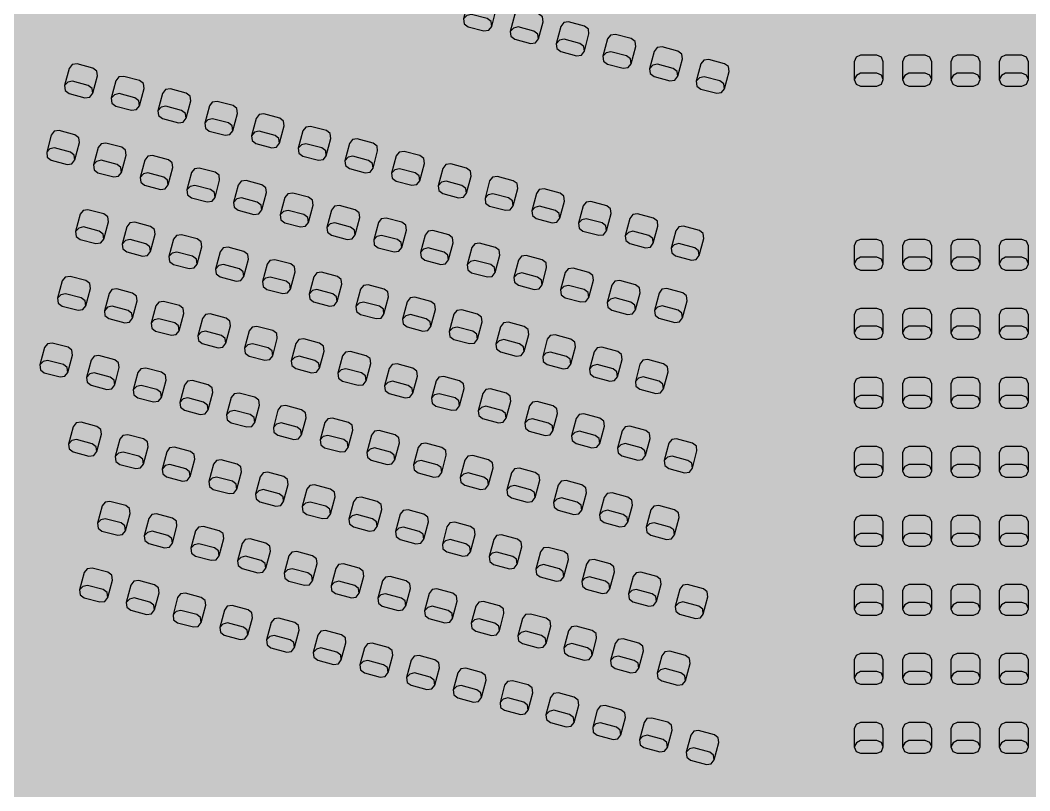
# Model space of a CAD drawing. Header units: feet. Extents: x 280 to 544, y 563 to 815.
# Drawn here: x 329.3 to 381.9, y 615.5 to 655.7 of the extents above; entities that cross this region are included whole.
import ezdxf

# ---------------------------------------------------------------- set-up
doc = ezdxf.new("R2010")
doc.units = ezdxf.units.FT
doc.header["$MEASUREMENT"] = 0
doc.layers.add('Background', color=7, linetype='Continuous')
doc.layers.add('Layer 1', color=7, linetype='Continuous')

msp = doc.modelspace()

# ---------------------------------------------------------------- hatches: boundary and pattern name
at = {"layer": 'Background', "lineweight": 0, "true_color": 0xe6e6e6, "transparency": 33554687}
h = msp.add_hatch(color=254, dxfattribs=at)
h.dxf.hatch_style = 1
h.paths.add_polyline_path([(491.791, 760.881), (310.541, 760.881), (310.541, 592.714), (491.791, 592.714)])

# ---------------------------------------------------------------- linework, layer by layer
at = {"layer": 'Layer 1', "color": 18, "lineweight": 25, "true_color": 0x000000}
for points in [[(353.858, 655.37), (354.099, 656.272), (354.066, 656.525), (353.864, 656.68), (353.038, 656.901), (352.786, 656.868), (352.63, 656.665), (352.389, 655.764), (352.422, 655.511), (352.624, 655.356), (353.449, 655.135), (353.702, 655.168), (353.858, 655.37), (353.824, 655.623), (353.622, 655.779), (352.797, 656), (352.558, 655.942), (352.389, 655.764)], [(356.293, 654.718), (356.534, 655.619), (356.501, 655.872), (356.298, 656.028), (355.473, 656.249), (355.22, 656.215), (355.065, 656.013), (354.824, 655.111), (354.857, 654.859), (355.059, 654.703), (355.884, 654.482), (356.137, 654.515), (356.293, 654.718), (356.259, 654.971), (356.057, 655.126), (355.232, 655.347), (354.993, 655.289), (354.824, 655.111)], [(358.687, 654.076), (358.929, 654.978), (358.896, 655.231), (358.693, 655.386), (357.868, 655.607), (357.615, 655.574), (357.46, 655.371), (357.218, 654.47), (357.252, 654.217), (357.454, 654.062), (358.279, 653.84), (358.532, 653.874), (358.687, 654.076), (358.654, 654.329), (358.452, 654.484), (357.627, 654.706), (357.388, 654.648), (357.218, 654.47)], [(361.122, 653.424), (361.364, 654.325), (361.331, 654.578), (361.128, 654.734), (360.303, 654.955), (360.05, 654.921), (359.895, 654.719), (359.653, 653.817), (359.686, 653.564), (359.889, 653.409), (360.714, 653.188), (360.967, 653.221), (361.122, 653.424), (361.089, 653.677), (360.887, 653.832), (360.061, 654.053), (359.823, 653.995), (359.653, 653.817)], [(363.557, 652.771), (363.799, 653.673), (363.765, 653.926), (363.563, 654.081), (362.738, 654.302), (362.485, 654.269), (362.33, 654.067), (362.088, 653.165), (362.121, 652.912), (362.324, 652.757), (363.149, 652.536), (363.402, 652.569), (363.557, 652.771), (363.524, 653.024), (363.321, 653.18), (362.496, 653.401), (362.258, 653.343), (362.088, 653.165)], [(365.992, 652.119), (366.234, 653.021), (366.2, 653.273), (365.998, 653.429), (365.173, 653.65), (364.92, 653.617), (364.765, 653.414), (364.523, 652.513), (364.556, 652.26), (364.759, 652.104), (365.584, 651.883), (365.837, 651.917), (365.992, 652.119), (365.959, 652.372), (365.756, 652.527), (364.931, 652.748), (364.693, 652.691), (364.523, 652.513)], [(374.269, 652.597), (374.269, 653.531), (374.172, 653.766), (373.936, 653.864), (373.082, 653.864), (372.846, 653.766), (372.748, 653.531), (372.748, 652.597), (372.846, 652.362), (373.082, 652.264), (373.936, 652.264), (374.172, 652.362), (374.269, 652.597), (374.172, 652.833), (373.936, 652.931), (373.082, 652.931), (372.866, 652.813), (372.748, 652.597)], [(376.79, 652.597), (376.79, 653.531), (376.692, 653.766), (376.457, 653.864), (375.603, 653.864), (375.367, 653.766), (375.269, 653.531), (375.269, 652.597), (375.367, 652.362), (375.603, 652.264), (376.457, 652.264), (376.692, 652.362), (376.79, 652.597), (376.692, 652.833), (376.457, 652.931), (375.603, 652.931), (375.387, 652.813), (375.269, 652.597)], [(379.311, 652.597), (379.311, 653.531), (379.213, 653.766), (378.978, 653.864), (378.123, 653.864), (377.888, 653.766), (377.79, 653.531), (377.79, 652.597), (377.888, 652.362), (378.123, 652.264), (378.978, 652.264), (379.213, 652.362), (379.311, 652.597), (379.213, 652.833), (378.978, 652.931), (378.123, 652.931), (377.908, 652.813), (377.79, 652.597)], [(381.832, 652.597), (381.832, 653.531), (381.734, 653.766), (381.498, 653.864), (380.644, 653.864), (380.409, 653.766), (380.311, 653.531), (380.311, 652.597), (380.409, 652.362), (380.644, 652.264), (381.498, 652.264), (381.734, 652.362), (381.832, 652.597), (381.734, 652.833), (381.498, 652.931), (380.644, 652.931), (380.428, 652.813), (380.311, 652.597)], [(333.063, 651.888), (333.305, 652.79), (333.272, 653.043), (333.069, 653.198), (332.244, 653.419), (331.991, 653.386), (331.836, 653.184), (331.594, 652.282), (331.628, 652.029), (331.83, 651.874), (332.655, 651.653), (332.908, 651.686), (333.063, 651.888), (333.03, 652.141), (332.828, 652.297), (332.003, 652.518), (331.764, 652.46), (331.594, 652.282)], [(335.498, 651.236), (335.74, 652.138), (335.707, 652.39), (335.504, 652.546), (334.679, 652.767), (334.426, 652.734), (334.271, 652.531), (334.029, 651.63), (334.063, 651.377), (334.265, 651.221), (335.09, 651), (335.343, 651.033), (335.498, 651.236), (335.465, 651.489), (335.263, 651.644), (334.437, 651.865), (334.199, 651.808), (334.029, 651.63)], [(337.933, 650.583), (338.175, 651.485), (338.141, 651.738), (337.939, 651.893), (337.114, 652.114), (336.861, 652.081), (336.706, 651.879), (336.464, 650.977), (336.497, 650.724), (336.7, 650.569), (337.525, 650.348), (337.778, 650.381), (337.933, 650.583), (337.9, 650.836), (337.697, 650.992), (336.872, 651.213), (336.634, 651.155), (336.464, 650.977)], [(340.368, 649.931), (340.61, 650.833), (340.576, 651.086), (340.374, 651.241), (339.549, 651.462), (339.296, 651.429), (339.141, 651.226), (338.899, 650.325), (338.932, 650.072), (339.135, 649.916), (339.96, 649.695), (340.213, 649.729), (340.368, 649.931), (340.335, 650.184), (340.132, 650.339), (339.307, 650.56), (339.069, 650.503), (338.899, 650.325)], [(342.803, 649.279), (343.045, 650.18), (343.011, 650.433), (342.809, 650.588), (341.984, 650.809), (341.731, 650.776), (341.576, 650.574), (341.334, 649.672), (341.367, 649.419), (341.57, 649.264), (342.395, 649.043), (342.648, 649.076), (342.803, 649.279), (342.77, 649.532), (342.567, 649.687), (341.742, 649.908), (341.503, 649.85), (341.334, 649.672)], [(332.132, 648.411), (332.373, 649.313), (332.34, 649.566), (332.137, 649.721), (331.312, 649.942), (331.059, 649.909), (330.904, 649.706), (330.663, 648.805), (330.696, 648.552), (330.898, 648.396), (331.723, 648.175), (331.976, 648.209), (332.132, 648.411), (332.098, 648.664), (331.896, 648.819), (331.071, 649.04), (330.832, 648.983), (330.663, 648.805)], [(345.238, 648.626), (345.479, 649.528), (345.446, 649.781), (345.244, 649.936), (344.419, 650.157), (344.166, 650.124), (344.01, 649.921), (343.769, 649.02), (343.802, 648.767), (344.005, 648.612), (344.83, 648.391), (345.083, 648.424), (345.238, 648.626), (345.205, 648.879), (345.002, 649.034), (344.177, 649.256), (343.938, 649.198), (343.769, 649.02)], [(347.673, 647.974), (347.914, 648.875), (347.881, 649.128), (347.679, 649.284), (346.854, 649.505), (346.601, 649.471), (346.445, 649.269), (346.204, 648.367), (346.237, 648.114), (346.439, 647.959), (347.265, 647.738), (347.517, 647.771), (347.673, 647.974), (347.64, 648.227), (347.437, 648.382), (346.612, 648.603), (346.373, 648.545), (346.204, 648.367)], [(334.566, 647.759), (334.808, 648.66), (334.775, 648.913), (334.572, 649.068), (333.747, 649.289), (333.494, 649.256), (333.339, 649.054), (333.098, 648.152), (333.131, 647.899), (333.333, 647.744), (334.158, 647.523), (334.411, 647.556), (334.566, 647.759), (334.533, 648.012), (334.331, 648.167), (333.506, 648.388), (333.267, 648.33), (333.098, 648.152)], [(350.108, 647.321), (350.349, 648.223), (350.316, 648.476), (350.114, 648.631), (349.288, 648.852), (349.036, 648.819), (348.88, 648.617), (348.639, 647.715), (348.672, 647.462), (348.874, 647.307), (349.699, 647.086), (349.952, 647.119), (350.108, 647.321), (350.074, 647.574), (349.872, 647.73), (349.047, 647.951), (348.808, 647.893), (348.639, 647.715)], [(337.001, 647.106), (337.243, 648.008), (337.21, 648.261), (337.007, 648.416), (336.182, 648.637), (335.929, 648.604), (335.774, 648.401), (335.532, 647.5), (335.566, 647.247), (335.768, 647.092), (336.593, 646.87), (336.846, 646.904), (337.001, 647.106), (336.968, 647.359), (336.766, 647.514), (335.941, 647.736), (335.702, 647.678), (335.532, 647.5)], [(339.436, 646.454), (339.678, 647.355), (339.645, 647.608), (339.442, 647.764), (338.617, 647.985), (338.364, 647.951), (338.209, 647.749), (337.967, 646.847), (338.001, 646.594), (338.203, 646.439), (339.028, 646.218), (339.281, 646.251), (339.436, 646.454), (339.403, 646.707), (339.201, 646.862), (338.376, 647.083), (338.137, 647.025), (337.967, 646.847)], [(352.543, 646.669), (352.784, 647.57), (352.751, 647.823), (352.548, 647.979), (351.723, 648.2), (351.47, 648.167), (351.315, 647.964), (351.074, 647.062), (351.107, 646.81), (351.309, 646.654), (352.134, 646.433), (352.387, 646.466), (352.543, 646.669), (352.509, 646.922), (352.307, 647.077), (351.482, 647.298), (351.243, 647.241), (351.074, 647.062)], [(341.871, 645.801), (342.113, 646.703), (342.08, 646.956), (341.877, 647.111), (341.052, 647.332), (340.799, 647.299), (340.644, 647.096), (340.402, 646.195), (340.436, 645.942), (340.638, 645.787), (341.463, 645.566), (341.716, 645.599), (341.871, 645.801), (341.838, 646.054), (341.636, 646.21), (340.81, 646.431), (340.572, 646.373), (340.402, 646.195)], [(354.977, 646.016), (355.219, 646.918), (355.186, 647.171), (354.983, 647.326), (354.158, 647.547), (353.905, 647.514), (353.75, 647.312), (353.509, 646.41), (353.542, 646.157), (353.744, 646.002), (354.569, 645.781), (354.822, 645.814), (354.977, 646.016), (354.944, 646.269), (354.742, 646.425), (353.917, 646.646), (353.678, 646.588), (353.509, 646.41)], [(357.412, 645.364), (357.654, 646.266), (357.621, 646.519), (357.418, 646.674), (356.593, 646.895), (356.34, 646.862), (356.185, 646.659), (355.943, 645.758), (355.977, 645.505), (356.179, 645.349), (357.004, 645.128), (357.257, 645.162), (357.412, 645.364), (357.379, 645.617), (357.177, 645.772), (356.352, 645.993), (356.113, 645.936), (355.943, 645.758)], [(344.306, 645.149), (344.548, 646.05), (344.514, 646.303), (344.312, 646.459), (343.487, 646.68), (343.234, 646.646), (343.079, 646.444), (342.837, 645.542), (342.87, 645.29), (343.073, 645.134), (343.898, 644.913), (344.151, 644.946), (344.306, 645.149), (344.273, 645.402), (344.07, 645.557), (343.245, 645.778), (343.007, 645.72), (342.837, 645.542)], [(359.847, 644.712), (360.089, 645.613), (360.056, 645.866), (359.853, 646.021), (359.028, 646.242), (358.775, 646.209), (358.62, 646.007), (358.378, 645.105), (358.412, 644.852), (358.614, 644.697), (359.439, 644.476), (359.692, 644.509), (359.847, 644.712), (359.814, 644.965), (359.612, 645.12), (358.787, 645.341), (358.548, 645.283), (358.378, 645.105)], [(333.635, 644.281), (333.876, 645.183), (333.843, 645.436), (333.641, 645.591), (332.816, 645.812), (332.563, 645.779), (332.407, 645.576), (332.166, 644.675), (332.199, 644.422), (332.401, 644.267), (333.227, 644.046), (333.479, 644.079), (333.635, 644.281), (333.601, 644.534), (333.399, 644.69), (332.574, 644.911), (332.335, 644.853), (332.166, 644.675)], [(346.741, 644.496), (346.983, 645.398), (346.949, 645.651), (346.747, 645.806), (345.922, 646.027), (345.669, 645.994), (345.514, 645.792), (345.272, 644.89), (345.305, 644.637), (345.508, 644.482), (346.333, 644.261), (346.586, 644.294), (346.741, 644.496), (346.708, 644.749), (346.505, 644.905), (345.68, 645.126), (345.441, 645.068), (345.272, 644.89)], [(349.176, 643.844), (349.418, 644.746), (349.384, 644.999), (349.182, 645.154), (348.357, 645.375), (348.104, 645.342), (347.949, 645.139), (347.707, 644.238), (347.74, 643.985), (347.943, 643.829), (348.768, 643.608), (349.021, 643.642), (349.176, 643.844), (349.143, 644.097), (348.94, 644.252), (348.115, 644.473), (347.876, 644.416), (347.707, 644.238)], [(362.282, 644.059), (362.524, 644.961), (362.491, 645.214), (362.288, 645.369), (361.463, 645.59), (361.21, 645.557), (361.055, 645.354), (360.813, 644.453), (360.847, 644.2), (361.049, 644.045), (361.874, 643.823), (362.127, 643.857), (362.282, 644.059), (362.249, 644.312), (362.047, 644.467), (361.221, 644.689), (360.983, 644.631), (360.813, 644.453)], [(336.07, 643.629), (336.311, 644.53), (336.278, 644.783), (336.076, 644.939), (335.25, 645.16), (334.998, 645.126), (334.842, 644.924), (334.601, 644.022), (334.634, 643.769), (334.836, 643.614), (335.661, 643.393), (335.914, 643.426), (336.07, 643.629), (336.036, 643.882), (335.834, 644.037), (335.009, 644.258), (334.77, 644.2), (334.601, 644.022)], [(351.611, 643.192), (351.852, 644.093), (351.819, 644.346), (351.617, 644.501), (350.792, 644.722), (350.539, 644.689), (350.383, 644.487), (350.142, 643.585), (350.175, 643.332), (350.378, 643.177), (351.203, 642.956), (351.456, 642.989), (351.611, 643.192), (351.578, 643.444), (351.375, 643.6), (350.55, 643.821), (350.311, 643.763), (350.142, 643.585)], [(364.677, 643.417), (364.919, 644.319), (364.885, 644.572), (364.683, 644.727), (363.858, 644.948), (363.605, 644.915), (363.45, 644.713), (363.208, 643.811), (363.241, 643.558), (363.444, 643.403), (364.269, 643.182), (364.522, 643.215), (364.677, 643.417), (364.644, 643.67), (364.441, 643.826), (363.616, 644.047), (363.377, 643.989), (363.208, 643.811)], [(338.505, 642.976), (338.746, 643.878), (338.713, 644.131), (338.51, 644.286), (337.685, 644.507), (337.432, 644.474), (337.277, 644.272), (337.036, 643.37), (337.069, 643.117), (337.271, 642.962), (338.096, 642.741), (338.349, 642.774), (338.505, 642.976), (338.471, 643.229), (338.269, 643.385), (337.444, 643.606), (337.205, 643.548), (337.036, 643.37)], [(374.269, 642.997), (374.269, 643.931), (374.172, 644.166), (373.936, 644.264), (373.082, 644.264), (372.846, 644.166), (372.748, 643.931), (372.748, 642.997), (372.846, 642.762), (373.082, 642.664), (373.936, 642.664), (374.172, 642.762), (374.269, 642.997), (374.172, 643.233), (373.936, 643.331), (373.082, 643.331), (372.866, 643.213), (372.748, 642.997)], [(376.79, 642.997), (376.79, 643.931), (376.692, 644.166), (376.457, 644.264), (375.603, 644.264), (375.367, 644.166), (375.269, 643.931), (375.269, 642.997), (375.367, 642.762), (375.603, 642.664), (376.457, 642.664), (376.692, 642.762), (376.79, 642.997), (376.692, 643.233), (376.457, 643.331), (375.603, 643.331), (375.387, 643.213), (375.269, 642.997)], [(379.311, 642.997), (379.311, 643.931), (379.213, 644.166), (378.978, 644.264), (378.123, 644.264), (377.888, 644.166), (377.79, 643.931), (377.79, 642.997), (377.888, 642.762), (378.123, 642.664), (378.978, 642.664), (379.213, 642.762), (379.311, 642.997), (379.213, 643.233), (378.978, 643.331), (378.123, 643.331), (377.908, 643.213), (377.79, 642.997)], [(381.832, 642.997), (381.832, 643.931), (381.734, 644.166), (381.498, 644.264), (380.644, 644.264), (380.409, 644.166), (380.311, 643.931), (380.311, 642.997), (380.409, 642.762), (380.644, 642.664), (381.498, 642.664), (381.734, 642.762), (381.832, 642.997), (381.734, 643.233), (381.498, 643.331), (380.644, 643.331), (380.428, 643.213), (380.311, 642.997)], [(340.939, 642.324), (341.181, 643.226), (341.148, 643.478), (340.945, 643.634), (340.12, 643.855), (339.867, 643.822), (339.712, 643.619), (339.47, 642.718), (339.504, 642.465), (339.706, 642.309), (340.531, 642.088), (340.784, 642.122), (340.939, 642.324), (340.906, 642.577), (340.704, 642.732), (339.879, 642.953), (339.64, 642.896), (339.47, 642.718)], [(354.046, 642.539), (354.287, 643.441), (354.254, 643.694), (354.052, 643.849), (353.227, 644.07), (352.974, 644.037), (352.818, 643.834), (352.577, 642.933), (352.61, 642.68), (352.812, 642.525), (353.638, 642.303), (353.89, 642.337), (354.046, 642.539), (354.012, 642.792), (353.81, 642.947), (352.985, 643.169), (352.746, 643.111), (352.577, 642.933)], [(343.374, 641.672), (343.616, 642.573), (343.583, 642.826), (343.38, 642.981), (342.555, 643.202), (342.302, 643.169), (342.147, 642.967), (341.905, 642.065), (341.939, 641.812), (342.141, 641.657), (342.966, 641.436), (343.219, 641.469), (343.374, 641.672), (343.341, 641.924), (343.139, 642.08), (342.314, 642.301), (342.075, 642.243), (341.905, 642.065)], [(356.481, 641.887), (356.722, 642.788), (356.689, 643.041), (356.487, 643.196), (355.661, 643.418), (355.409, 643.384), (355.253, 643.182), (355.012, 642.28), (355.045, 642.027), (355.247, 641.872), (356.072, 641.651), (356.325, 641.684), (356.481, 641.887), (356.447, 642.14), (356.245, 642.295), (355.42, 642.516), (355.181, 642.458), (355.012, 642.28)], [(345.809, 641.019), (346.051, 641.921), (346.018, 642.174), (345.815, 642.329), (344.99, 642.55), (344.737, 642.517), (344.582, 642.314), (344.34, 641.413), (344.374, 641.16), (344.576, 641.004), (345.401, 640.783), (345.654, 640.817), (345.809, 641.019), (345.776, 641.272), (345.574, 641.427), (344.749, 641.648), (344.51, 641.591), (344.34, 641.413)], [(358.916, 641.234), (359.157, 642.136), (359.124, 642.389), (358.921, 642.544), (358.096, 642.765), (357.843, 642.732), (357.688, 642.529), (357.447, 641.628), (357.48, 641.375), (357.682, 641.22), (358.507, 640.999), (358.76, 641.032), (358.916, 641.234), (358.882, 641.487), (358.68, 641.643), (357.855, 641.864), (357.616, 641.806), (357.447, 641.628)], [(332.703, 640.804), (332.945, 641.706), (332.911, 641.958), (332.709, 642.114), (331.884, 642.335), (331.631, 642.302), (331.476, 642.099), (331.234, 641.198), (331.267, 640.945), (331.47, 640.789), (332.295, 640.568), (332.548, 640.601), (332.703, 640.804), (332.67, 641.057), (332.467, 641.212), (331.642, 641.433), (331.403, 641.376), (331.234, 641.198)], [(361.35, 640.582), (361.592, 641.483), (361.559, 641.736), (361.356, 641.892), (360.531, 642.113), (360.278, 642.079), (360.123, 641.877), (359.881, 640.975), (359.915, 640.723), (360.117, 640.567), (360.942, 640.346), (361.195, 640.379), (361.35, 640.582), (361.317, 640.835), (361.115, 640.99), (360.29, 641.211), (360.051, 641.153), (359.881, 640.975)], [(335.138, 640.151), (335.379, 641.053), (335.346, 641.306), (335.144, 641.461), (334.319, 641.682), (334.066, 641.649), (333.911, 641.447), (333.669, 640.545), (333.702, 640.292), (333.905, 640.137), (334.73, 639.916), (334.983, 639.949), (335.138, 640.151), (335.105, 640.404), (334.902, 640.56), (334.077, 640.781), (333.838, 640.723), (333.669, 640.545)], [(348.244, 640.367), (348.486, 641.268), (348.452, 641.521), (348.25, 641.676), (347.425, 641.898), (347.172, 641.864), (347.017, 641.662), (346.775, 640.76), (346.808, 640.507), (347.011, 640.352), (347.836, 640.131), (348.089, 640.164), (348.244, 640.367), (348.211, 640.62), (348.009, 640.775), (347.183, 640.996), (346.945, 640.938), (346.775, 640.76)], [(363.806, 640.167), (364.048, 641.068), (364.014, 641.321), (363.812, 641.477), (362.987, 641.698), (362.734, 641.664), (362.579, 641.462), (362.337, 640.56), (362.37, 640.308), (362.573, 640.152), (363.398, 639.931), (363.651, 639.964), (363.806, 640.167), (363.773, 640.42), (363.57, 640.575), (362.745, 640.796), (362.506, 640.738), (362.337, 640.56)], [(337.573, 639.499), (337.814, 640.401), (337.781, 640.654), (337.579, 640.809), (336.754, 641.03), (336.501, 640.997), (336.345, 640.794), (336.104, 639.893), (336.137, 639.64), (336.34, 639.484), (337.165, 639.263), (337.418, 639.297), (337.573, 639.499), (337.54, 639.752), (337.337, 639.907), (336.512, 640.128), (336.273, 640.071), (336.104, 639.893)], [(350.679, 639.714), (350.921, 640.616), (350.887, 640.869), (350.685, 641.024), (349.86, 641.245), (349.607, 641.212), (349.452, 641.009), (349.21, 640.108), (349.243, 639.855), (349.446, 639.7), (350.271, 639.479), (350.524, 639.512), (350.679, 639.714), (350.646, 639.967), (350.443, 640.123), (349.618, 640.344), (349.38, 640.286), (349.21, 640.108)], [(353.114, 639.062), (353.356, 639.963), (353.322, 640.216), (353.12, 640.372), (352.295, 640.593), (352.042, 640.559), (351.887, 640.357), (351.645, 639.455), (351.678, 639.202), (351.881, 639.047), (352.706, 638.826), (352.959, 638.859), (353.114, 639.062), (353.081, 639.315), (352.878, 639.47), (352.053, 639.691), (351.814, 639.633), (351.645, 639.455)], [(374.269, 639.397), (374.269, 640.331), (374.172, 640.566), (373.936, 640.664), (373.082, 640.664), (372.846, 640.566), (372.748, 640.331), (372.748, 639.397), (372.846, 639.162), (373.082, 639.064), (373.936, 639.064), (374.172, 639.162), (374.269, 639.397), (374.172, 639.633), (373.936, 639.731), (373.082, 639.731), (372.866, 639.613), (372.748, 639.397)], [(376.79, 639.397), (376.79, 640.331), (376.692, 640.566), (376.457, 640.664), (375.603, 640.664), (375.367, 640.566), (375.269, 640.331), (375.269, 639.397), (375.367, 639.162), (375.603, 639.064), (376.457, 639.064), (376.692, 639.162), (376.79, 639.397), (376.692, 639.633), (376.457, 639.731), (375.603, 639.731), (375.387, 639.613), (375.269, 639.397)], [(379.311, 639.397), (379.311, 640.331), (379.213, 640.566), (378.978, 640.664), (378.123, 640.664), (377.888, 640.566), (377.79, 640.331), (377.79, 639.397), (377.888, 639.162), (378.123, 639.064), (378.978, 639.064), (379.213, 639.162), (379.311, 639.397), (379.213, 639.633), (378.978, 639.731), (378.123, 639.731), (377.908, 639.613), (377.79, 639.397)], [(381.832, 639.397), (381.832, 640.331), (381.734, 640.566), (381.498, 640.664), (380.644, 640.664), (380.409, 640.566), (380.311, 640.331), (380.311, 639.397), (380.409, 639.162), (380.644, 639.064), (381.498, 639.064), (381.734, 639.162), (381.832, 639.397), (381.734, 639.633), (381.498, 639.731), (380.644, 639.731), (380.428, 639.613), (380.311, 639.397)], [(340.008, 638.847), (340.249, 639.748), (340.216, 640.001), (340.014, 640.156), (339.189, 640.377), (338.936, 640.344), (338.78, 640.142), (338.539, 639.24), (338.572, 638.987), (338.774, 638.832), (339.6, 638.611), (339.852, 638.644), (340.008, 638.847), (339.974, 639.1), (339.772, 639.255), (338.947, 639.476), (338.708, 639.418), (338.539, 639.24)], [(355.549, 638.409), (355.79, 639.311), (355.757, 639.564), (355.555, 639.719), (354.73, 639.94), (354.477, 639.907), (354.322, 639.705), (354.08, 638.803), (354.113, 638.55), (354.316, 638.395), (355.141, 638.174), (355.394, 638.207), (355.549, 638.409), (355.516, 638.662), (355.313, 638.818), (354.488, 639.039), (354.249, 638.981), (354.08, 638.803)], [(342.443, 638.194), (342.684, 639.096), (342.651, 639.349), (342.449, 639.504), (341.623, 639.725), (341.371, 639.692), (341.215, 639.489), (340.974, 638.588), (341.007, 638.335), (341.209, 638.18), (342.034, 637.959), (342.287, 637.992), (342.443, 638.194), (342.409, 638.447), (342.207, 638.602), (341.382, 638.824), (341.143, 638.766), (340.974, 638.588)], [(331.771, 637.327), (332.013, 638.228), (331.98, 638.481), (331.777, 638.636), (330.952, 638.857), (330.699, 638.824), (330.544, 638.622), (330.302, 637.72), (330.336, 637.467), (330.538, 637.312), (331.363, 637.091), (331.616, 637.124), (331.771, 637.327), (331.738, 637.58), (331.536, 637.735), (330.711, 637.956), (330.472, 637.898), (330.302, 637.72)], [(344.878, 637.542), (345.119, 638.443), (345.086, 638.696), (344.883, 638.852), (344.058, 639.073), (343.805, 639.039), (343.65, 638.837), (343.409, 637.935), (343.442, 637.682), (343.644, 637.527), (344.469, 637.306), (344.722, 637.339), (344.878, 637.542), (344.844, 637.795), (344.642, 637.95), (343.817, 638.171), (343.578, 638.113), (343.409, 637.935)], [(357.984, 637.757), (358.225, 638.659), (358.192, 638.911), (357.99, 639.067), (357.165, 639.288), (356.912, 639.255), (356.756, 639.052), (356.515, 638.151), (356.548, 637.898), (356.751, 637.742), (357.576, 637.521), (357.829, 637.555), (357.984, 637.757), (357.951, 638.01), (357.748, 638.165), (356.923, 638.386), (356.684, 638.329), (356.515, 638.151)], [(347.312, 636.889), (347.554, 637.791), (347.521, 638.044), (347.318, 638.199), (346.493, 638.42), (346.24, 638.387), (346.085, 638.185), (345.843, 637.283), (345.877, 637.03), (346.079, 636.875), (346.904, 636.654), (347.157, 636.687), (347.312, 636.889), (347.279, 637.142), (347.077, 637.298), (346.252, 637.519), (346.013, 637.461), (345.843, 637.283)], [(360.419, 637.104), (360.66, 638.006), (360.627, 638.259), (360.425, 638.414), (359.6, 638.635), (359.347, 638.602), (359.191, 638.4), (358.95, 637.498), (358.983, 637.245), (359.185, 637.09), (360.011, 636.869), (360.263, 636.902), (360.419, 637.104), (360.385, 637.357), (360.183, 637.513), (359.358, 637.734), (359.119, 637.676), (358.95, 637.498)], [(334.206, 636.674), (334.448, 637.576), (334.414, 637.829), (334.212, 637.984), (333.387, 638.205), (333.134, 638.172), (332.979, 637.969), (332.737, 637.068), (332.77, 636.815), (332.973, 636.66), (333.798, 636.438), (334.051, 636.472), (334.206, 636.674), (334.173, 636.927), (333.971, 637.082), (333.145, 637.304), (332.907, 637.246), (332.737, 637.068)], [(362.814, 636.463), (363.055, 637.364), (363.022, 637.617), (362.819, 637.773), (361.994, 637.994), (361.741, 637.96), (361.586, 637.758), (361.345, 636.856), (361.378, 636.603), (361.58, 636.448), (362.405, 636.227), (362.658, 636.26), (362.814, 636.463), (362.78, 636.716), (362.578, 636.871), (361.753, 637.092), (361.514, 637.034), (361.345, 636.856)], [(336.641, 636.022), (336.883, 636.923), (336.849, 637.176), (336.647, 637.332), (335.822, 637.553), (335.569, 637.519), (335.414, 637.317), (335.172, 636.415), (335.205, 636.162), (335.408, 636.007), (336.233, 635.786), (336.486, 635.819), (336.641, 636.022), (336.608, 636.275), (336.405, 636.43), (335.58, 636.651), (335.342, 636.593), (335.172, 636.415)], [(349.747, 636.237), (349.989, 637.138), (349.956, 637.391), (349.753, 637.547), (348.928, 637.768), (348.675, 637.735), (348.52, 637.532), (348.278, 636.631), (348.312, 636.378), (348.514, 636.222), (349.339, 636.001), (349.592, 636.034), (349.747, 636.237), (349.714, 636.49), (349.512, 636.645), (348.687, 636.866), (348.448, 636.809), (348.278, 636.631)], [(339.076, 635.369), (339.318, 636.271), (339.284, 636.524), (339.082, 636.679), (338.257, 636.9), (338.004, 636.867), (337.849, 636.664), (337.607, 635.763), (337.64, 635.51), (337.843, 635.355), (338.668, 635.134), (338.921, 635.167), (339.076, 635.369), (339.043, 635.622), (338.84, 635.778), (338.015, 635.999), (337.776, 635.941), (337.607, 635.763)], [(352.182, 635.584), (352.424, 636.486), (352.391, 636.739), (352.188, 636.894), (351.363, 637.115), (351.11, 637.082), (350.955, 636.88), (350.713, 635.978), (350.747, 635.725), (350.949, 635.57), (351.774, 635.349), (352.027, 635.382), (352.182, 635.584), (352.149, 635.837), (351.947, 635.993), (351.122, 636.214), (350.883, 636.156), (350.713, 635.978)], [(374.269, 635.797), (374.269, 636.731), (374.172, 636.966), (373.936, 637.064), (373.082, 637.064), (372.846, 636.966), (372.748, 636.731), (372.748, 635.797), (372.846, 635.562), (373.082, 635.464), (373.936, 635.464), (374.172, 635.562), (374.269, 635.797), (374.172, 636.033), (373.936, 636.131), (373.082, 636.131), (372.866, 636.013), (372.748, 635.797)], [(376.79, 635.797), (376.79, 636.731), (376.692, 636.966), (376.457, 637.064), (375.603, 637.064), (375.367, 636.966), (375.269, 636.731), (375.269, 635.797), (375.367, 635.562), (375.603, 635.464), (376.457, 635.464), (376.692, 635.562), (376.79, 635.797), (376.692, 636.033), (376.457, 636.131), (375.603, 636.131), (375.387, 636.013), (375.269, 635.797)], [(379.311, 635.797), (379.311, 636.731), (379.213, 636.966), (378.978, 637.064), (378.123, 637.064), (377.888, 636.966), (377.79, 636.731), (377.79, 635.797), (377.888, 635.562), (378.123, 635.464), (378.978, 635.464), (379.213, 635.562), (379.311, 635.797), (379.213, 636.033), (378.978, 636.131), (378.123, 636.131), (377.908, 636.013), (377.79, 635.797)], [(381.832, 635.797), (381.832, 636.731), (381.734, 636.966), (381.498, 637.064), (380.644, 637.064), (380.409, 636.966), (380.311, 636.731), (380.311, 635.797), (380.409, 635.562), (380.644, 635.464), (381.498, 635.464), (381.734, 635.562), (381.832, 635.797), (381.734, 636.033), (381.498, 636.131), (380.644, 636.131), (380.428, 636.013), (380.311, 635.797)], [(341.511, 634.717), (341.752, 635.618), (341.719, 635.871), (341.517, 636.027), (340.692, 636.248), (340.439, 636.214), (340.283, 636.012), (340.042, 635.11), (340.075, 634.858), (340.278, 634.702), (341.103, 634.481), (341.356, 634.514), (341.511, 634.717), (341.478, 634.97), (341.275, 635.125), (340.45, 635.346), (340.211, 635.288), (340.042, 635.11)], [(354.617, 634.932), (354.859, 635.834), (354.825, 636.087), (354.623, 636.242), (353.798, 636.463), (353.545, 636.43), (353.39, 636.227), (353.148, 635.326), (353.181, 635.073), (353.384, 634.917), (354.209, 634.696), (354.462, 634.73), (354.617, 634.932), (354.584, 635.185), (354.381, 635.34), (353.556, 635.561), (353.318, 635.504), (353.148, 635.326)], [(357.052, 634.28), (357.294, 635.181), (357.26, 635.434), (357.058, 635.589), (356.233, 635.81), (355.98, 635.777), (355.825, 635.575), (355.583, 634.673), (355.616, 634.42), (355.819, 634.265), (356.644, 634.044), (356.897, 634.077), (357.052, 634.28), (357.019, 634.533), (356.816, 634.688), (355.991, 634.909), (355.753, 634.851), (355.583, 634.673)], [(343.946, 634.064), (344.187, 634.966), (344.154, 635.219), (343.952, 635.374), (343.127, 635.595), (342.874, 635.562), (342.718, 635.36), (342.477, 634.458), (342.51, 634.205), (342.712, 634.05), (343.538, 633.829), (343.791, 633.862), (343.946, 634.064), (343.913, 634.317), (343.71, 634.473), (342.885, 634.694), (342.646, 634.636), (342.477, 634.458)], [(333.274, 633.197), (333.516, 634.098), (333.483, 634.351), (333.28, 634.507), (332.455, 634.728), (332.202, 634.694), (332.047, 634.492), (331.805, 633.59), (331.839, 633.337), (332.041, 633.182), (332.866, 632.961), (333.119, 632.994), (333.274, 633.197), (333.241, 633.45), (333.039, 633.605), (332.214, 633.826), (331.975, 633.768), (331.805, 633.59)], [(346.381, 633.412), (346.622, 634.314), (346.589, 634.567), (346.387, 634.722), (345.561, 634.943), (345.309, 634.91), (345.153, 634.707), (344.912, 633.806), (344.945, 633.553), (345.147, 633.397), (345.972, 633.176), (346.225, 633.21), (346.381, 633.412), (346.347, 633.665), (346.145, 633.82), (345.32, 634.041), (345.081, 633.984), (344.912, 633.806)], [(359.487, 633.627), (359.729, 634.529), (359.695, 634.782), (359.493, 634.937), (358.668, 635.158), (358.415, 635.125), (358.26, 634.922), (358.018, 634.021), (358.051, 633.768), (358.254, 633.613), (359.079, 633.391), (359.332, 633.425), (359.487, 633.627), (359.454, 633.88), (359.251, 634.035), (358.426, 634.257), (358.187, 634.199), (358.018, 634.021)], [(348.816, 632.76), (349.057, 633.661), (349.024, 633.914), (348.821, 634.069), (347.996, 634.29), (347.743, 634.257), (347.588, 634.055), (347.347, 633.153), (347.38, 632.9), (347.582, 632.745), (348.407, 632.524), (348.66, 632.557), (348.816, 632.76), (348.782, 633.012), (348.58, 633.168), (347.755, 633.389), (347.516, 633.331), (347.347, 633.153)], [(361.882, 632.986), (362.123, 633.887), (362.09, 634.14), (361.888, 634.295), (361.062, 634.516), (360.81, 634.483), (360.654, 634.281), (360.413, 633.379), (360.446, 633.126), (360.648, 632.971), (361.473, 632.75), (361.726, 632.783), (361.882, 632.986), (361.848, 633.238), (361.646, 633.394), (360.821, 633.615), (360.582, 633.557), (360.413, 633.379)], [(335.709, 632.544), (335.951, 633.446), (335.918, 633.699), (335.715, 633.854), (334.89, 634.075), (334.637, 634.042), (334.482, 633.84), (334.24, 632.938), (334.274, 632.685), (334.476, 632.53), (335.301, 632.309), (335.554, 632.342), (335.709, 632.544), (335.676, 632.797), (335.474, 632.953), (334.649, 633.174), (334.41, 633.116), (334.24, 632.938)], [(351.25, 632.107), (351.492, 633.009), (351.459, 633.262), (351.256, 633.417), (350.431, 633.638), (350.178, 633.605), (350.023, 633.402), (349.782, 632.501), (349.815, 632.248), (350.017, 632.093), (350.842, 631.871), (351.095, 631.905), (351.25, 632.107), (351.217, 632.36), (351.015, 632.515), (350.19, 632.737), (349.951, 632.679), (349.782, 632.501)], [(364.317, 632.333), (364.558, 633.235), (364.525, 633.488), (364.322, 633.643), (363.497, 633.864), (363.244, 633.831), (363.089, 633.628), (362.848, 632.727), (362.881, 632.474), (363.083, 632.318), (363.908, 632.097), (364.161, 632.131), (364.317, 632.333), (364.283, 632.586), (364.081, 632.741), (363.256, 632.962), (363.017, 632.905), (362.848, 632.727)], [(338.144, 631.892), (338.386, 632.794), (338.353, 633.046), (338.15, 633.202), (337.325, 633.423), (337.072, 633.39), (336.917, 633.187), (336.675, 632.286), (336.709, 632.033), (336.911, 631.877), (337.736, 631.656), (337.989, 631.69), (338.144, 631.892), (338.111, 632.145), (337.909, 632.3), (337.083, 632.521), (336.845, 632.464), (336.675, 632.286)], [(374.269, 632.197), (374.269, 633.131), (374.172, 633.366), (373.936, 633.464), (373.082, 633.464), (372.846, 633.366), (372.748, 633.131), (372.748, 632.197), (372.846, 631.962), (373.082, 631.864), (373.936, 631.864), (374.172, 631.962), (374.269, 632.197), (374.172, 632.433), (373.936, 632.531), (373.082, 632.531), (372.866, 632.413), (372.748, 632.197)], [(376.79, 632.197), (376.79, 633.131), (376.692, 633.366), (376.457, 633.464), (375.603, 633.464), (375.367, 633.366), (375.269, 633.131), (375.269, 632.197), (375.367, 631.962), (375.603, 631.864), (376.457, 631.864), (376.692, 631.962), (376.79, 632.197), (376.692, 632.433), (376.457, 632.531), (375.603, 632.531), (375.387, 632.413), (375.269, 632.197)], [(379.311, 632.197), (379.311, 633.131), (379.213, 633.366), (378.978, 633.464), (378.123, 633.464), (377.888, 633.366), (377.79, 633.131), (377.79, 632.197), (377.888, 631.962), (378.123, 631.864), (378.978, 631.864), (379.213, 631.962), (379.311, 632.197), (379.213, 632.433), (378.978, 632.531), (378.123, 632.531), (377.908, 632.413), (377.79, 632.197)], [(381.832, 632.197), (381.832, 633.131), (381.734, 633.366), (381.498, 633.464), (380.644, 633.464), (380.409, 633.366), (380.311, 633.131), (380.311, 632.197), (380.409, 631.962), (380.644, 631.864), (381.498, 631.864), (381.734, 631.962), (381.832, 632.197), (381.734, 632.433), (381.498, 632.531), (380.644, 632.531), (380.428, 632.413), (380.311, 632.197)], [(340.579, 631.24), (340.821, 632.141), (340.787, 632.394), (340.585, 632.549), (339.76, 632.77), (339.507, 632.737), (339.352, 632.535), (339.11, 631.633), (339.143, 631.38), (339.346, 631.225), (340.171, 631.004), (340.424, 631.037), (340.579, 631.24), (340.546, 631.492), (340.343, 631.648), (339.518, 631.869), (339.28, 631.811), (339.11, 631.633)], [(353.685, 631.455), (353.927, 632.356), (353.894, 632.609), (353.691, 632.764), (352.866, 632.986), (352.613, 632.952), (352.458, 632.75), (352.216, 631.848), (352.25, 631.595), (352.452, 631.44), (353.277, 631.219), (353.53, 631.252), (353.685, 631.455), (353.652, 631.708), (353.45, 631.863), (352.625, 632.084), (352.386, 632.026), (352.216, 631.848)], [(343.014, 630.587), (343.256, 631.489), (343.222, 631.742), (343.02, 631.897), (342.195, 632.118), (341.942, 632.085), (341.787, 631.882), (341.545, 630.981), (341.578, 630.728), (341.781, 630.572), (342.606, 630.351), (342.859, 630.385), (343.014, 630.587), (342.981, 630.84), (342.778, 630.995), (341.953, 631.216), (341.714, 631.159), (341.545, 630.981)], [(356.12, 630.802), (356.362, 631.704), (356.329, 631.957), (356.126, 632.112), (355.301, 632.333), (355.048, 632.3), (354.893, 632.097), (354.651, 631.196), (354.685, 630.943), (354.887, 630.788), (355.712, 630.567), (355.965, 630.6), (356.12, 630.802), (356.087, 631.055), (355.885, 631.211), (355.06, 631.432), (354.821, 631.374), (354.651, 631.196)], [(358.555, 630.15), (358.797, 631.051), (358.764, 631.304), (358.561, 631.46), (357.736, 631.681), (357.483, 631.647), (357.328, 631.445), (357.086, 630.543), (357.12, 630.291), (357.322, 630.135), (358.147, 629.914), (358.4, 629.947), (358.555, 630.15), (358.522, 630.403), (358.32, 630.558), (357.494, 630.779), (357.256, 630.721), (357.086, 630.543)], [(345.449, 629.935), (345.691, 630.836), (345.657, 631.089), (345.455, 631.244), (344.63, 631.466), (344.377, 631.432), (344.222, 631.23), (343.98, 630.328), (344.013, 630.075), (344.216, 629.92), (345.041, 629.699), (345.294, 629.732), (345.449, 629.935), (345.416, 630.188), (345.213, 630.343), (344.388, 630.564), (344.149, 630.506), (343.98, 630.328)], [(360.95, 629.508), (361.192, 630.41), (361.158, 630.663), (360.956, 630.818), (360.131, 631.039), (359.878, 631.006), (359.723, 630.803), (359.481, 629.902), (359.514, 629.649), (359.717, 629.494), (360.542, 629.272), (360.795, 629.306), (360.95, 629.508), (360.917, 629.761), (360.714, 629.916), (359.889, 630.138), (359.65, 630.08), (359.481, 629.902)], [(334.778, 629.067), (335.019, 629.969), (334.986, 630.222), (334.783, 630.377), (333.958, 630.598), (333.705, 630.565), (333.55, 630.362), (333.309, 629.461), (333.342, 629.208), (333.544, 629.052), (334.369, 628.831), (334.622, 628.865), (334.778, 629.067), (334.744, 629.32), (334.542, 629.475), (333.717, 629.696), (333.478, 629.639), (333.309, 629.461)], [(347.884, 629.282), (348.125, 630.184), (348.092, 630.437), (347.89, 630.592), (347.065, 630.813), (346.812, 630.78), (346.656, 630.577), (346.415, 629.676), (346.448, 629.423), (346.651, 629.268), (347.476, 629.047), (347.729, 629.08), (347.884, 629.282), (347.851, 629.535), (347.648, 629.691), (346.823, 629.912), (346.584, 629.854), (346.415, 629.676)], [(337.212, 628.415), (337.454, 629.316), (337.421, 629.569), (337.218, 629.724), (336.393, 629.945), (336.14, 629.912), (335.985, 629.71), (335.743, 628.808), (335.777, 628.555), (335.979, 628.4), (336.804, 628.179), (337.057, 628.212), (337.212, 628.415), (337.179, 628.668), (336.977, 628.823), (336.152, 629.044), (335.913, 628.986), (335.743, 628.808)], [(350.319, 628.63), (350.56, 629.531), (350.527, 629.784), (350.325, 629.94), (349.5, 630.161), (349.247, 630.127), (349.091, 629.925), (348.85, 629.023), (348.883, 628.77), (349.085, 628.615), (349.911, 628.394), (350.163, 628.427), (350.319, 628.63), (350.285, 628.883), (350.083, 629.038), (349.258, 629.259), (349.019, 629.201), (348.85, 629.023)], [(363.385, 628.856), (363.626, 629.757), (363.593, 630.01), (363.391, 630.166), (362.566, 630.387), (362.313, 630.353), (362.157, 630.151), (361.916, 629.249), (361.949, 628.996), (362.152, 628.841), (362.977, 628.62), (363.23, 628.653), (363.385, 628.856), (363.352, 629.109), (363.149, 629.264), (362.324, 629.485), (362.085, 629.427), (361.916, 629.249)], [(352.754, 627.977), (352.995, 628.879), (352.962, 629.132), (352.76, 629.287), (351.934, 629.508), (351.682, 629.475), (351.526, 629.273), (351.285, 628.371), (351.318, 628.118), (351.52, 627.963), (352.345, 627.742), (352.598, 627.775), (352.754, 627.977), (352.72, 628.23), (352.518, 628.386), (351.693, 628.607), (351.454, 628.549), (351.285, 628.371)], [(374.269, 628.597), (374.269, 629.531), (374.172, 629.766), (373.936, 629.864), (373.082, 629.864), (372.846, 629.766), (372.748, 629.531), (372.748, 628.597), (372.846, 628.362), (373.082, 628.264), (373.936, 628.264), (374.172, 628.362), (374.269, 628.597), (374.172, 628.833), (373.936, 628.931), (373.082, 628.931), (372.866, 628.813), (372.748, 628.597)], [(376.79, 628.597), (376.79, 629.531), (376.692, 629.766), (376.457, 629.864), (375.603, 629.864), (375.367, 629.766), (375.269, 629.531), (375.269, 628.597), (375.367, 628.362), (375.603, 628.264), (376.457, 628.264), (376.692, 628.362), (376.79, 628.597), (376.692, 628.833), (376.457, 628.931), (375.603, 628.931), (375.387, 628.813), (375.269, 628.597)], [(379.311, 628.597), (379.311, 629.531), (379.213, 629.766), (378.978, 629.864), (378.123, 629.864), (377.888, 629.766), (377.79, 629.531), (377.79, 628.597), (377.888, 628.362), (378.123, 628.264), (378.978, 628.264), (379.213, 628.362), (379.311, 628.597), (379.213, 628.833), (378.978, 628.931), (378.123, 628.931), (377.908, 628.813), (377.79, 628.597)], [(381.832, 628.597), (381.832, 629.531), (381.734, 629.766), (381.498, 629.864), (380.644, 629.864), (380.409, 629.766), (380.311, 629.531), (380.311, 628.597), (380.409, 628.362), (380.644, 628.264), (381.498, 628.264), (381.734, 628.362), (381.832, 628.597), (381.734, 628.833), (381.498, 628.931), (380.644, 628.931), (380.428, 628.813), (380.311, 628.597)], [(339.647, 627.762), (339.889, 628.664), (339.856, 628.917), (339.653, 629.072), (338.828, 629.293), (338.575, 629.26), (338.42, 629.057), (338.178, 628.156), (338.212, 627.903), (338.414, 627.748), (339.239, 627.527), (339.492, 627.56), (339.647, 627.762), (339.614, 628.015), (339.412, 628.17), (338.587, 628.392), (338.348, 628.334), (338.178, 628.156)], [(355.189, 627.325), (355.43, 628.227), (355.397, 628.479), (355.194, 628.635), (354.369, 628.856), (354.116, 628.823), (353.961, 628.62), (353.72, 627.719), (353.753, 627.466), (353.955, 627.31), (354.78, 627.089), (355.033, 627.123), (355.189, 627.325), (355.155, 627.578), (354.953, 627.733), (354.128, 627.954), (353.889, 627.897), (353.72, 627.719)], [(342.082, 627.11), (342.324, 628.011), (342.291, 628.264), (342.088, 628.42), (341.263, 628.641), (341.01, 628.607), (340.855, 628.405), (340.613, 627.503), (340.647, 627.25), (340.849, 627.095), (341.674, 626.874), (341.927, 626.907), (342.082, 627.11), (342.049, 627.363), (341.847, 627.518), (341.022, 627.739), (340.783, 627.681), (340.613, 627.503)], [(344.517, 626.457), (344.759, 627.359), (344.726, 627.612), (344.523, 627.767), (343.698, 627.988), (343.445, 627.955), (343.29, 627.753), (343.048, 626.851), (343.081, 626.598), (343.284, 626.443), (344.109, 626.222), (344.362, 626.255), (344.517, 626.457), (344.484, 626.71), (344.282, 626.866), (343.456, 627.087), (343.218, 627.029), (343.048, 626.851)], [(357.623, 626.672), (357.865, 627.574), (357.832, 627.827), (357.629, 627.982), (356.804, 628.203), (356.551, 628.17), (356.396, 627.968), (356.154, 627.066), (356.188, 626.813), (356.39, 626.658), (357.215, 626.437), (357.468, 626.47), (357.623, 626.672), (357.59, 626.925), (357.388, 627.081), (356.563, 627.302), (356.324, 627.244), (356.154, 627.066)], [(346.952, 625.805), (347.194, 626.706), (347.16, 626.959), (346.958, 627.115), (346.133, 627.336), (345.88, 627.303), (345.725, 627.1), (345.483, 626.199), (345.516, 625.946), (345.719, 625.79), (346.544, 625.569), (346.797, 625.602), (346.952, 625.805), (346.919, 626.058), (346.716, 626.213), (345.891, 626.434), (345.653, 626.377), (345.483, 626.199)], [(360.018, 626.031), (360.26, 626.932), (360.227, 627.185), (360.024, 627.341), (359.199, 627.562), (358.946, 627.528), (358.791, 627.326), (358.549, 626.424), (358.582, 626.172), (358.785, 626.016), (359.61, 625.795), (359.863, 625.828), (360.018, 626.031), (359.985, 626.284), (359.783, 626.439), (358.957, 626.66), (358.719, 626.602), (358.549, 626.424)], [(333.846, 625.59), (334.087, 626.491), (334.054, 626.744), (333.852, 626.9), (333.027, 627.121), (332.774, 627.087), (332.618, 626.885), (332.377, 625.983), (332.41, 625.73), (332.613, 625.575), (333.438, 625.354), (333.691, 625.387), (333.846, 625.59), (333.813, 625.843), (333.61, 625.998), (332.785, 626.219), (332.546, 626.161), (332.377, 625.983)], [(362.453, 625.378), (362.695, 626.28), (362.661, 626.533), (362.459, 626.688), (361.634, 626.909), (361.381, 626.876), (361.226, 626.674), (360.984, 625.772), (361.017, 625.519), (361.22, 625.364), (362.045, 625.143), (362.298, 625.176), (362.453, 625.378), (362.42, 625.631), (362.217, 625.787), (361.392, 626.008), (361.154, 625.95), (360.984, 625.772)], [(336.281, 624.937), (336.522, 625.839), (336.489, 626.092), (336.287, 626.247), (335.462, 626.468), (335.209, 626.435), (335.053, 626.232), (334.812, 625.331), (334.845, 625.078), (335.047, 624.923), (335.873, 624.702), (336.125, 624.735), (336.281, 624.937), (336.247, 625.19), (336.045, 625.346), (335.22, 625.567), (334.981, 625.509), (334.812, 625.331)], [(349.387, 625.152), (349.629, 626.054), (349.595, 626.307), (349.393, 626.462), (348.568, 626.683), (348.315, 626.65), (348.16, 626.448), (347.918, 625.546), (347.951, 625.293), (348.154, 625.138), (348.979, 624.917), (349.232, 624.95), (349.387, 625.152), (349.354, 625.405), (349.151, 625.561), (348.326, 625.782), (348.087, 625.724), (347.918, 625.546)], [(364.888, 624.726), (365.13, 625.628), (365.096, 625.881), (364.894, 626.036), (364.069, 626.257), (363.816, 626.224), (363.661, 626.021), (363.419, 625.12), (363.452, 624.867), (363.655, 624.711), (364.48, 624.49), (364.733, 624.524), (364.888, 624.726), (364.855, 624.979), (364.652, 625.134), (363.827, 625.355), (363.589, 625.298), (363.419, 625.12)], [(374.269, 624.997), (374.269, 625.931), (374.172, 626.166), (373.936, 626.264), (373.082, 626.264), (372.846, 626.166), (372.748, 625.931), (372.748, 624.997), (372.846, 624.762), (373.082, 624.664), (373.936, 624.664), (374.172, 624.762), (374.269, 624.997), (374.172, 625.233), (373.936, 625.331), (373.082, 625.331), (372.866, 625.213), (372.748, 624.997)], [(376.79, 624.997), (376.79, 625.931), (376.692, 626.166), (376.457, 626.264), (375.603, 626.264), (375.367, 626.166), (375.269, 625.931), (375.269, 624.997), (375.367, 624.762), (375.603, 624.664), (376.457, 624.664), (376.692, 624.762), (376.79, 624.997), (376.692, 625.233), (376.457, 625.331), (375.603, 625.331), (375.387, 625.213), (375.269, 624.997)], [(379.311, 624.997), (379.311, 625.931), (379.213, 626.166), (378.978, 626.264), (378.123, 626.264), (377.888, 626.166), (377.79, 625.931), (377.79, 624.997), (377.888, 624.762), (378.123, 624.664), (378.978, 624.664), (379.213, 624.762), (379.311, 624.997), (379.213, 625.233), (378.978, 625.331), (378.123, 625.331), (377.908, 625.213), (377.79, 624.997)], [(381.832, 624.997), (381.832, 625.931), (381.734, 626.166), (381.498, 626.264), (380.644, 626.264), (380.409, 626.166), (380.311, 625.931), (380.311, 624.997), (380.409, 624.762), (380.644, 624.664), (381.498, 624.664), (381.734, 624.762), (381.832, 624.997), (381.734, 625.233), (381.498, 625.331), (380.644, 625.331), (380.428, 625.213), (380.311, 624.997)], [(338.716, 624.285), (338.957, 625.186), (338.924, 625.439), (338.722, 625.595), (337.896, 625.816), (337.644, 625.782), (337.488, 625.58), (337.247, 624.678), (337.28, 624.426), (337.482, 624.27), (338.307, 624.049), (338.56, 624.082), (338.716, 624.285), (338.682, 624.538), (338.48, 624.693), (337.655, 624.914), (337.416, 624.856), (337.247, 624.678)], [(351.822, 624.5), (352.063, 625.402), (352.03, 625.655), (351.828, 625.81), (351.003, 626.031), (350.75, 625.998), (350.595, 625.795), (350.353, 624.894), (350.386, 624.641), (350.589, 624.485), (351.414, 624.264), (351.667, 624.298), (351.822, 624.5), (351.789, 624.753), (351.586, 624.908), (350.761, 625.129), (350.522, 625.072), (350.353, 624.894)], [(354.257, 623.848), (354.498, 624.749), (354.465, 625.002), (354.263, 625.157), (353.438, 625.378), (353.185, 625.345), (353.029, 625.143), (352.788, 624.241), (352.821, 623.988), (353.024, 623.833), (353.849, 623.612), (354.102, 623.645), (354.257, 623.848), (354.224, 624.101), (354.021, 624.256), (353.196, 624.477), (352.957, 624.419), (352.788, 624.241)], [(341.151, 623.632), (341.392, 624.534), (341.359, 624.787), (341.156, 624.942), (340.331, 625.163), (340.078, 625.13), (339.923, 624.928), (339.682, 624.026), (339.715, 623.773), (339.917, 623.618), (340.742, 623.397), (340.995, 623.43), (341.151, 623.632), (341.117, 623.885), (340.915, 624.041), (340.09, 624.262), (339.851, 624.204), (339.682, 624.026)], [(356.692, 623.195), (356.933, 624.097), (356.9, 624.35), (356.698, 624.505), (355.873, 624.726), (355.62, 624.693), (355.464, 624.49), (355.223, 623.589), (355.256, 623.336), (355.458, 623.181), (356.284, 622.959), (356.536, 622.993), (356.692, 623.195), (356.658, 623.448), (356.456, 623.603), (355.631, 623.825), (355.392, 623.767), (355.223, 623.589)], [(343.585, 622.98), (343.827, 623.882), (343.794, 624.135), (343.591, 624.29), (342.766, 624.511), (342.513, 624.478), (342.358, 624.275), (342.116, 623.374), (342.15, 623.121), (342.352, 622.965), (343.177, 622.744), (343.43, 622.778), (343.585, 622.98), (343.552, 623.233), (343.35, 623.388), (342.525, 623.609), (342.286, 623.552), (342.116, 623.374)], [(346.02, 622.328), (346.262, 623.229), (346.229, 623.482), (346.026, 623.637), (345.201, 623.858), (344.948, 623.825), (344.793, 623.623), (344.551, 622.721), (344.585, 622.468), (344.787, 622.313), (345.612, 622.092), (345.865, 622.125), (346.02, 622.328), (345.987, 622.58), (345.785, 622.736), (344.96, 622.957), (344.721, 622.899), (344.551, 622.721)], [(359.086, 622.554), (359.328, 623.455), (359.295, 623.708), (359.092, 623.863), (358.267, 624.084), (358.014, 624.051), (357.859, 623.849), (357.617, 622.947), (357.651, 622.694), (357.853, 622.539), (358.678, 622.318), (358.931, 622.351), (359.086, 622.554), (359.053, 622.806), (358.851, 622.962), (358.026, 623.183), (357.787, 623.125), (357.617, 622.947)], [(348.455, 621.675), (348.697, 622.577), (348.664, 622.83), (348.461, 622.985), (347.636, 623.206), (347.383, 623.173), (347.228, 622.97), (346.986, 622.069), (347.02, 621.816), (347.222, 621.661), (348.047, 621.439), (348.3, 621.473), (348.455, 621.675), (348.422, 621.928), (348.22, 622.083), (347.395, 622.305), (347.156, 622.247), (346.986, 622.069)], [(361.521, 621.901), (361.763, 622.803), (361.73, 623.056), (361.527, 623.211), (360.702, 623.432), (360.449, 623.399), (360.294, 623.196), (360.052, 622.295), (360.086, 622.042), (360.288, 621.886), (361.113, 621.665), (361.366, 621.699), (361.521, 621.901), (361.488, 622.154), (361.286, 622.309), (360.461, 622.53), (360.222, 622.473), (360.052, 622.295)], [(350.89, 621.023), (351.132, 621.924), (351.098, 622.177), (350.896, 622.332), (350.071, 622.554), (349.818, 622.52), (349.663, 622.318), (349.421, 621.416), (349.454, 621.163), (349.657, 621.008), (350.482, 620.787), (350.735, 620.82), (350.89, 621.023), (350.857, 621.276), (350.655, 621.431), (349.829, 621.652), (349.591, 621.594), (349.421, 621.416)], [(363.956, 621.249), (364.198, 622.15), (364.165, 622.403), (363.962, 622.558), (363.137, 622.78), (362.884, 622.746), (362.729, 622.544), (362.487, 621.642), (362.521, 621.389), (362.723, 621.234), (363.548, 621.013), (363.801, 621.046), (363.956, 621.249), (363.923, 621.502), (363.721, 621.657), (362.896, 621.878), (362.657, 621.82), (362.487, 621.642)], [(374.269, 621.397), (374.269, 622.331), (374.172, 622.566), (373.936, 622.664), (373.082, 622.664), (372.846, 622.566), (372.748, 622.331), (372.748, 621.397), (372.846, 621.162), (373.082, 621.064), (373.936, 621.064), (374.172, 621.162), (374.269, 621.397), (374.172, 621.633), (373.936, 621.731), (373.082, 621.731), (372.866, 621.613), (372.748, 621.397)], [(376.79, 621.397), (376.79, 622.331), (376.692, 622.566), (376.457, 622.664), (375.603, 622.664), (375.367, 622.566), (375.269, 622.331), (375.269, 621.397), (375.367, 621.162), (375.603, 621.064), (376.457, 621.064), (376.692, 621.162), (376.79, 621.397), (376.692, 621.633), (376.457, 621.731), (375.603, 621.731), (375.387, 621.613), (375.269, 621.397)], [(379.311, 621.397), (379.311, 622.331), (379.213, 622.566), (378.978, 622.664), (378.123, 622.664), (377.888, 622.566), (377.79, 622.331), (377.79, 621.397), (377.888, 621.162), (378.123, 621.064), (378.978, 621.064), (379.213, 621.162), (379.311, 621.397), (379.213, 621.633), (378.978, 621.731), (378.123, 621.731), (377.908, 621.613), (377.79, 621.397)], [(381.832, 621.397), (381.832, 622.331), (381.734, 622.566), (381.498, 622.664), (380.644, 622.664), (380.409, 622.566), (380.311, 622.331), (380.311, 621.397), (380.409, 621.162), (380.644, 621.064), (381.498, 621.064), (381.734, 621.162), (381.832, 621.397), (381.734, 621.633), (381.498, 621.731), (380.644, 621.731), (380.428, 621.613), (380.311, 621.397)], [(353.325, 620.37), (353.567, 621.272), (353.533, 621.525), (353.331, 621.68), (352.506, 621.901), (352.253, 621.868), (352.098, 621.665), (351.856, 620.764), (351.889, 620.511), (352.092, 620.356), (352.917, 620.135), (353.17, 620.168), (353.325, 620.37), (353.292, 620.623), (353.089, 620.779), (352.264, 621), (352.026, 620.942), (351.856, 620.764)], [(355.76, 619.718), (356.002, 620.619), (355.968, 620.872), (355.766, 621.028), (354.941, 621.249), (354.688, 621.215), (354.533, 621.013), (354.291, 620.111), (354.324, 619.859), (354.527, 619.703), (355.352, 619.482), (355.605, 619.515), (355.76, 619.718), (355.727, 619.971), (355.524, 620.126), (354.699, 620.347), (354.46, 620.289), (354.291, 620.111)], [(358.155, 619.076), (358.396, 619.978), (358.363, 620.231), (358.161, 620.386), (357.336, 620.607), (357.083, 620.574), (356.927, 620.371), (356.686, 619.47), (356.719, 619.217), (356.921, 619.062), (357.746, 618.84), (357.999, 618.874), (358.155, 619.076), (358.121, 619.329), (357.919, 619.484), (357.094, 619.706), (356.855, 619.648), (356.686, 619.47)], [(360.59, 618.424), (360.831, 619.325), (360.798, 619.578), (360.596, 619.734), (359.77, 619.955), (359.517, 619.921), (359.362, 619.719), (359.121, 618.817), (359.154, 618.564), (359.356, 618.409), (360.181, 618.188), (360.434, 618.221), (360.59, 618.424), (360.556, 618.677), (360.354, 618.832), (359.529, 619.053), (359.29, 618.995), (359.121, 618.817)], [(363.025, 617.771), (363.266, 618.673), (363.233, 618.926), (363.03, 619.081), (362.205, 619.302), (361.952, 619.269), (361.797, 619.067), (361.556, 618.165), (361.589, 617.912), (361.791, 617.757), (362.616, 617.536), (362.869, 617.569), (363.025, 617.771), (362.991, 618.024), (362.789, 618.18), (361.964, 618.401), (361.725, 618.343), (361.556, 618.165)], [(374.269, 617.797), (374.269, 618.731), (374.172, 618.966), (373.936, 619.064), (373.082, 619.064), (372.846, 618.966), (372.748, 618.731), (372.748, 617.797), (372.846, 617.562), (373.082, 617.464), (373.936, 617.464), (374.172, 617.562), (374.269, 617.797), (374.172, 618.033), (373.936, 618.131), (373.082, 618.131), (372.866, 618.013), (372.748, 617.797)], [(376.79, 617.797), (376.79, 618.731), (376.692, 618.966), (376.457, 619.064), (375.603, 619.064), (375.367, 618.966), (375.269, 618.731), (375.269, 617.797), (375.367, 617.562), (375.603, 617.464), (376.457, 617.464), (376.692, 617.562), (376.79, 617.797), (376.692, 618.033), (376.457, 618.131), (375.603, 618.131), (375.387, 618.013), (375.269, 617.797)], [(379.311, 617.797), (379.311, 618.731), (379.213, 618.966), (378.978, 619.064), (378.123, 619.064), (377.888, 618.966), (377.79, 618.731), (377.79, 617.797), (377.888, 617.562), (378.123, 617.464), (378.978, 617.464), (379.213, 617.562), (379.311, 617.797), (379.213, 618.033), (378.978, 618.131), (378.123, 618.131), (377.908, 618.013), (377.79, 617.797)], [(381.832, 617.797), (381.832, 618.731), (381.734, 618.966), (381.498, 619.064), (380.644, 619.064), (380.409, 618.966), (380.311, 618.731), (380.311, 617.797), (380.409, 617.562), (380.644, 617.464), (381.498, 617.464), (381.734, 617.562), (381.832, 617.797), (381.734, 618.033), (381.498, 618.131), (380.644, 618.131), (380.428, 618.013), (380.311, 617.797)], [(365.46, 617.119), (365.701, 618.021), (365.668, 618.273), (365.465, 618.429), (364.64, 618.65), (364.387, 618.617), (364.232, 618.414), (363.991, 617.513), (364.024, 617.26), (364.226, 617.104), (365.051, 616.883), (365.304, 616.917), (365.46, 617.119), (365.426, 617.372), (365.224, 617.527), (364.399, 617.748), (364.16, 617.691), (363.991, 617.513)]]:
    msp.add_lwpolyline(points, dxfattribs=at)

doc.saveas('drawing.dxf')
